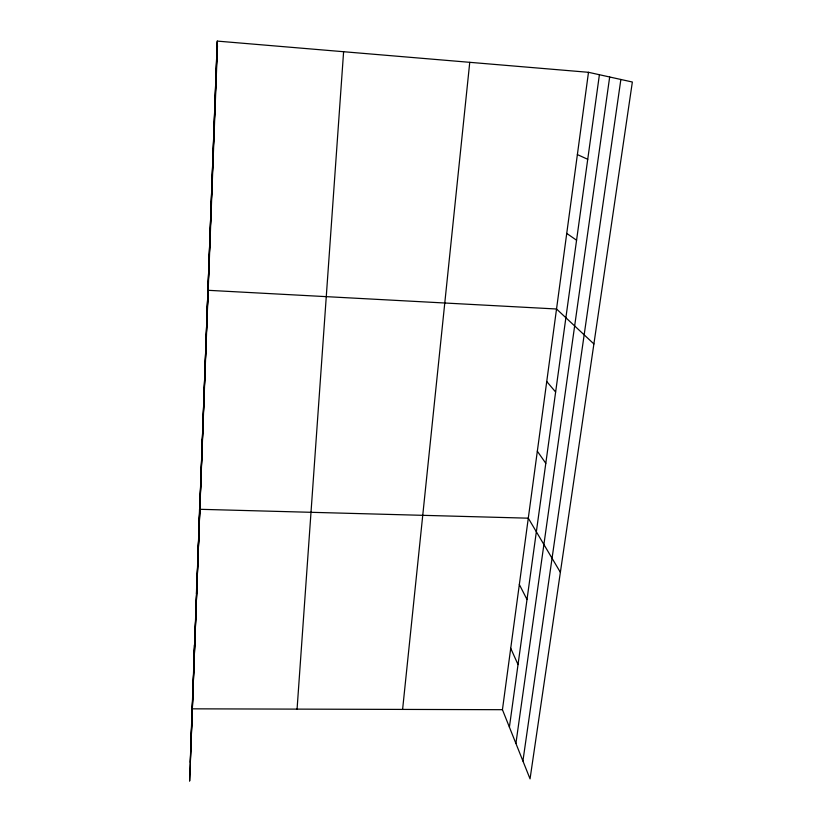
<?xml version="1.0" encoding="UTF-8"?>
<svg xmlns="http://www.w3.org/2000/svg" width="822" height="822" viewBox="0 0 822 822"><rect width="100%" height="100%" fill="white"/><g stroke="black" fill="none" stroke-linecap="round" stroke-linejoin="round"><path stroke-width="1.23" d="M213.956 132.023L213.987 127.893M210.72 217.337L210.843 210.874M207 324.803L207.832 290.289L556.535 309L593.895 343.945M204.657 376.897L204.945 366.355M201.832 451.617L202.181 439.297M196.427 593.977L196.9 578.513M197.855 564.961L199.53 509.291L528.299 518.179L560.368 572.307M217.275 41.1L189.646 780.9L217.275 41.1L588.49 72.305L632.354 82.015L530.046 778.866L502.437 709.694L588.49 72.305M193.848 661.833L194.382 644.972M190.838 743.931L217.347 42.672M190.242 762.251L217.47 45.796M297.071 709.119L343.606 51.724M402.605 709.417L469.752 62.328M509.404 727.141L599.402 74.72M515.908 743.448L609.677 77.001M522.915 761.008L620.867 79.477M191.968 708.831L502.437 709.694M577.383 154.587L587.73 159.304M566.738 233.417L576.571 240.23M546.743 381.531L555.631 392.032M537.331 451.206L545.798 463.32M519.34 584.514L527.005 599.505M510.729 648.301L518.035 664.577"/></g></svg>
